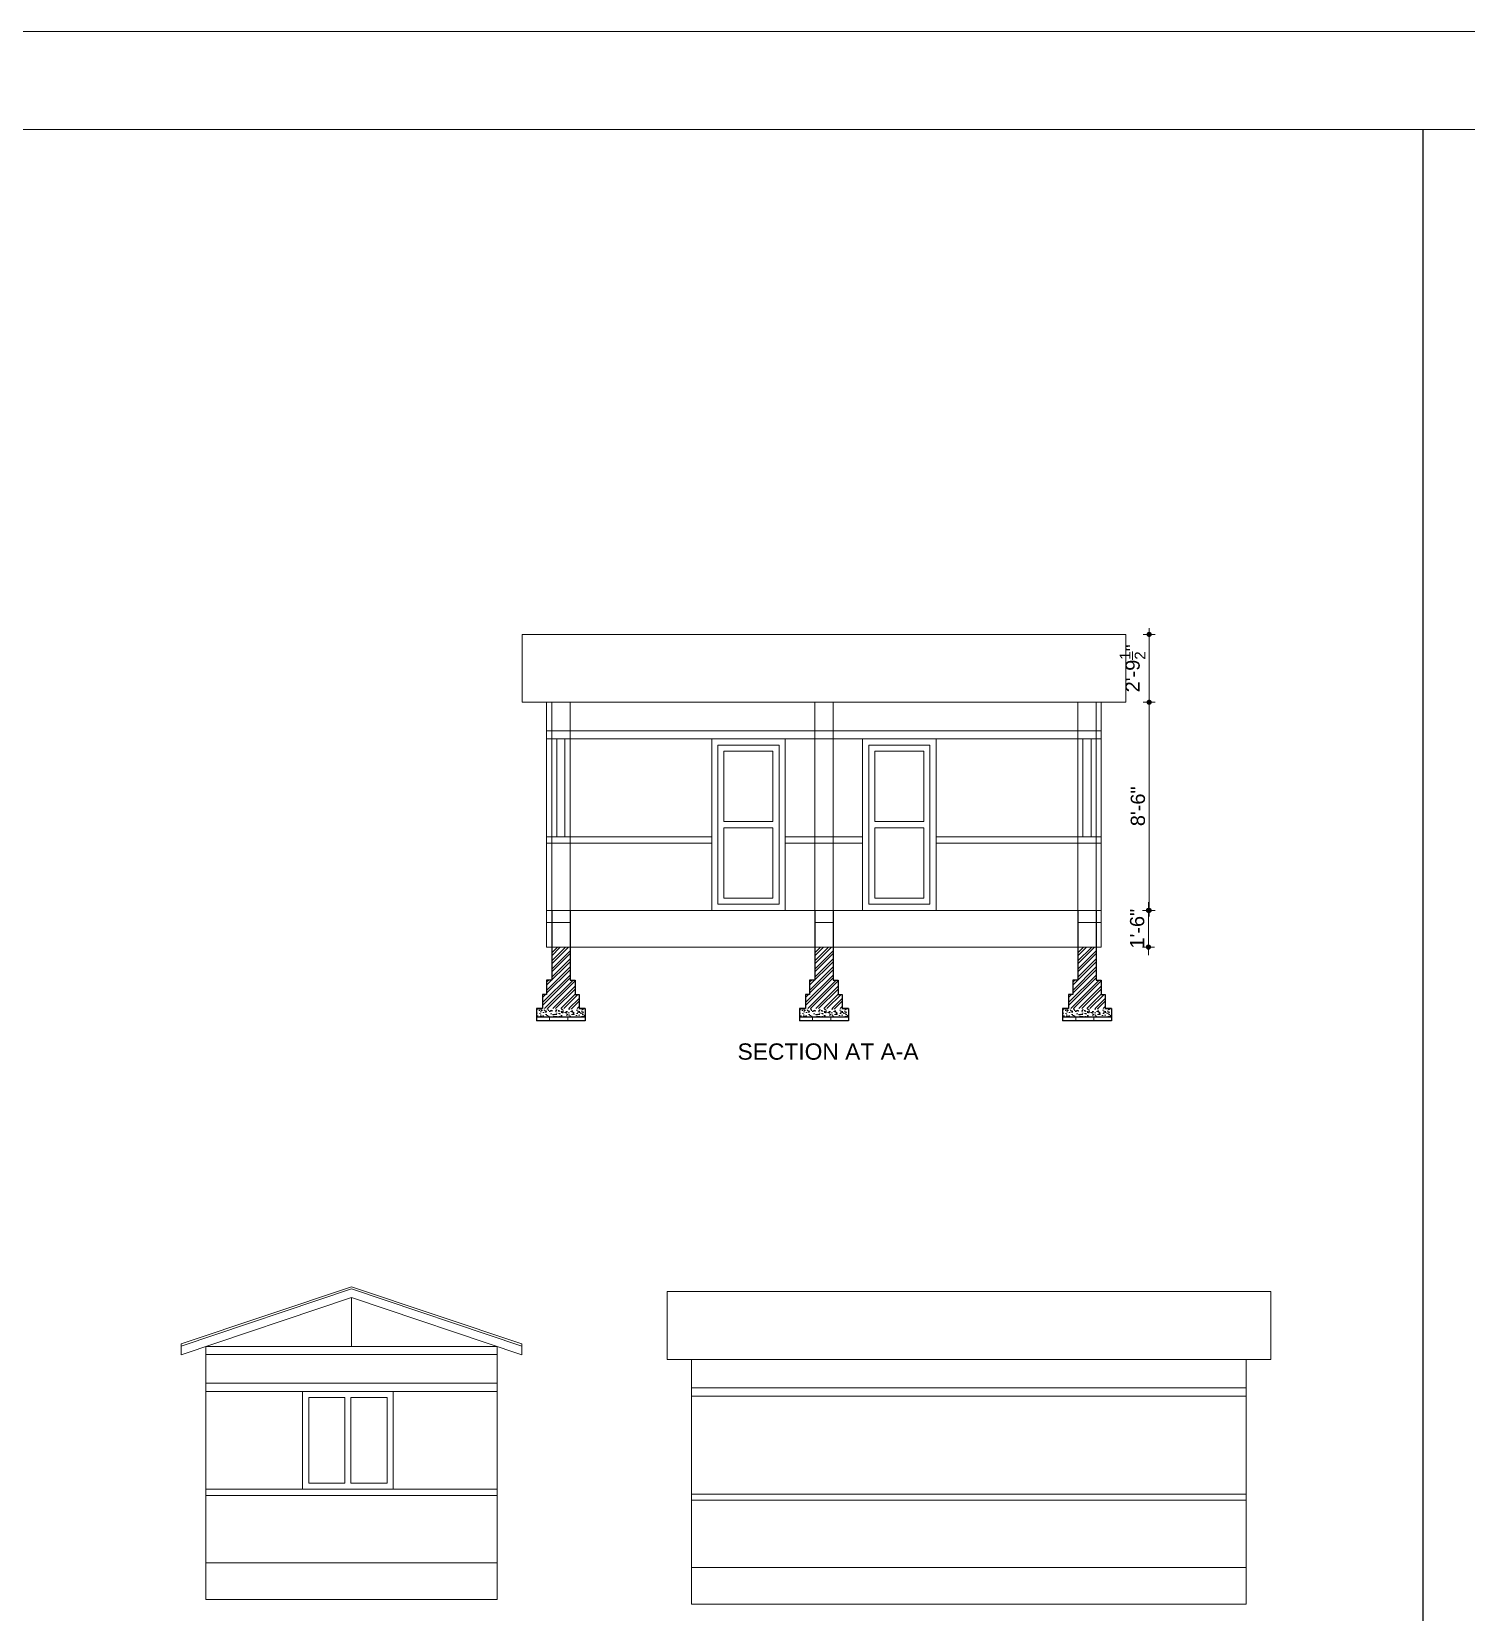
# Model space of a CAD drawing. Header units: inches. Extents: x 358077 to 378079, y -36324 to -23949.
# Drawn here: x 361600 to 362303, y -34891 to -34116 of the extents above; entities that cross this region are included whole.
import ezdxf

# ---------------------------------------------------------------- set-up
doc = ezdxf.new("R2010")
doc.units = ezdxf.units.IN
doc.header["$LTSCALE"] = 2
doc.header["$MEASUREMENT"] = 0
doc.header["$PDMODE"] = 34
doc.linetypes.add('ACAD_ISO02W100', pattern=[15, 12, -3])
doc.layers.get('0').update_dxf_attribs({"linetype": 'CONTINUOUS'})
doc.layers.get('DEFPOINTS').update_dxf_attribs({"color": 141, "linetype": 'CONTINUOUS'})
for name, color, linetype, lineweight in [('DIMENTION', 140, 'CONTINUOUS', 0), ('elev 0.2', 221, 'CONTINUOUS', 20), ('elev1', 233, 'CONTINUOUS', 30), ('HATCH', 60, 'ACAD_ISO02W100', 13), ('steps', 253, 'CONTINUOUS', 20), ('TEXT', 181, 'CONTINUOUS', 25)]:
    doc.layers.add(name, color=color, linetype=linetype, lineweight=lineweight)
doc.styles.add('ramon', font='arial.ttf')
doc.dimstyles.new('S8', dxfattribs={"dimtxt": 7, "dimasz": 2, "dimexe": 6, "dimexo": 18, "dimgap": 1.9375, "dimtad": 1, "dimdec": 1, "dimzin": 3, "dimdsep": 46, "dimlunit": 4, "dimtxsty": 'ramon', "dimblk": 'dot 2', "dimcen": 0.09375, "dimse1": 1, "dimse2": 1, "dimclrd": 1, "dimclre": 1, "dimclrt": 256, "dimadec": 0, "dimazin": 0, "dimtfac": 0.75, "dimtdec": 1, "dimtix": 1, "dimtmove": 1, "dimatfit": 3, "dimldrblk": 'DOT', "dimfxl": 1, "dimtolj": 1, "dimtzin": 0, "dimlwd": 9, "dimlwe": 9, "dimarcsym": 0})

# ---------------------------------------------------------------- blocks, each defined once
blk = doc.blocks.new('dot1')
at = {"layer": 'HATCH'}
h = blk.add_hatch(color=256, dxfattribs=at)
edge = h.paths.add_edge_path()
edge.add_arc((0, 0), 1, 0, 360)
for p, q in [((3, 0), (-3, 0)), ((0, 3), (0, -3))]:
    blk.add_line(p, q, dxfattribs=at)
blk.add_circle((0, 0), 1, dxfattribs=at)
blk = doc.blocks.new('dot 2')
at = {"layer": 'HATCH', "xscale": 0.5, "yscale": 0.5, "zscale": 0.5}
blk.add_blockref('dot1', (0, 0), dxfattribs=at)
blk = doc.blocks.new('*D544')
at = {"layer": 'DEFPOINTS', "color": 0, "transparency": 16777216}
for p in [(362124.22, -34546.67), (362147.37, -34546.67), (362124.22, -34564.67)]:
    blk.add_point(p, dxfattribs=at)
at = {"layer": 'elev 0.2', "color": 1, "lineweight": 9, "transparency": 16777216}
for p, q in [((362147.37, -34544.67), (362147.37, -34542.67)), ((362147.37, -34564.67), (362147.37, -34546.67)), ((362147.37, -34566.67), (362147.37, -34568.67))]:
    blk.add_line(p, q, dxfattribs=at)
at = {"layer": 'elev 0.2', "color": 1, "lineweight": 9, "transparency": 16777216, "xscale": 2, "yscale": 2, "zscale": 2}
for p, rotation in [((362147.37, -34546.67), 270), ((362147.37, -34564.67), 90)]:
    blk.add_blockref('dot 2', p, dxfattribs=dict(at, rotation=rotation))
at = {"layer": 'elev 0.2', "transparency": 16777216, "insert": (362141.86, -34555.67), "char_height": 7, "attachment_point": 5, "rotation": 90, "style": 'ramon'}
blk.add_mtext('\\A1;1\'-6"', dxfattribs=at)
blk = doc.blocks.new('_Dot')
at = {"layer": 'TEXT', "color": 0, "lineweight": -2}
blk.add_line((-0.5, 0), (-1, 0), dxfattribs=at)
at = {"layer": 'TEXT', "color": 0, "const_width": 0.5}
blk.add_lwpolyline([(-0.25, 0, 1), (0.25, 0, 1)], format="xyb", close=True, dxfattribs=at)
blk = doc.blocks.new('*D545')
at = {"layer": 'DEFPOINTS', "color": 0, "transparency": 16777216}
for p in [(362124.22, -34444.67), (362147.73, -34444.67), (362124.22, -34546.67)]:
    blk.add_point(p, dxfattribs=at)
at = {"layer": 'elev 0.2', "color": 1, "lineweight": 9, "transparency": 16777216}
blk.add_line((362147.73, -34544.67), (362147.73, -34446.67), dxfattribs=at)
at = {"layer": 'elev 0.2', "color": 1, "lineweight": 9, "transparency": 16777216, "xscale": 2, "yscale": 2, "zscale": 2}
for p, rotation in [((362147.73, -34444.67), 90), ((362147.73, -34546.67), 270)]:
    blk.add_blockref('dot 2', p, dxfattribs=dict(at, rotation=rotation))
at = {"layer": 'elev 0.2', "transparency": 16777216, "insert": (362142.21, -34495.67), "char_height": 7, "attachment_point": 5, "rotation": 90, "style": 'ramon'}
blk.add_mtext('\\A1;8\'-6"', dxfattribs=at)
blk = doc.blocks.new('*D546')
at = {"layer": 'DEFPOINTS', "color": 0, "transparency": 16777216}
for p in [(362136.22, -34411.4), (362147.73, -34411.4), (362136.22, -34444.67)]:
    blk.add_point(p, dxfattribs=at)
at = {"layer": 'elev 0.2', "color": 1, "lineweight": 9, "transparency": 16777216}
blk.add_line((362147.73, -34442.67), (362147.73, -34413.4), dxfattribs=at)
at = {"layer": 'elev 0.2', "color": 1, "lineweight": 9, "transparency": 16777216, "xscale": 2, "yscale": 2, "zscale": 2}
for p, rotation in [((362147.73, -34411.4), 90), ((362147.73, -34444.67), 270)]:
    blk.add_blockref('dot 2', p, dxfattribs=dict(at, rotation=rotation))
at = {"layer": 'elev 0.2', "transparency": 16777216, "insert": (362139.58, -34428.04), "char_height": 7, "attachment_point": 5, "rotation": 90, "style": 'ramon'}
blk.add_mtext('\\A1;2\'-9{\\H0.75x;\\S1/2;}"', dxfattribs=at)

msp = doc.modelspace()

# ---------------------------------------------------------------- hatches: boundary and pattern name
at = {"layer": 'HATCH'}
h = msp.add_hatch(dxfattribs=at)
h.set_pattern_fill('STEEL', color=256, scale=22.5, style=0)
h.set_pattern_definition([(45, (360117.9582, -39117.7468), (-1.9887378, 1.9887378), []), (45, (360117.9582, -39116.3405), (-1.9887378, 1.9887378), [])])
h.paths.add_polyline_path([(361854.72, -34564.83), (361863.72, -34564.83), (361863.72, -34580.83), (361866.22, -34580.83), (361866.22, -34587.83), (361868.22, -34587.83), (361868.22, -34594.83), (361850.22, -34594.83), (361850.22, -34587.83), (361852.22, -34587.83), (361852.22, -34580.83), (361854.72, -34580.83)])
h.paths.add_polyline_path([(361861.4, -34588.66), (361857.03, -34588.66), (361857.03, -34591.51), (361861.4, -34591.51)], flags=24)
h.paths.add_polyline_path([(361860.76, -34574.49), (361857.67, -34574.49), (361857.67, -34577.34), (361860.76, -34577.34)], flags=24)
h.paths.add_polyline_path([(361861.4, -34581.6), (361857.03, -34581.6), (361857.03, -34584.42), (361861.4, -34584.42)], flags=24)
h = msp.add_hatch(dxfattribs=at)
h.set_pattern_fill('STEEL', color=256, scale=22.5, style=0)
h.set_pattern_definition([(45, (360246.9582, -39117.7468), (-1.9887378, 1.9887378), []), (45, (360246.9582, -39116.3405), (-1.9887378, 1.9887378), [])])
h.paths.add_polyline_path([(361983.72, -34564.83), (361992.72, -34564.83), (361992.72, -34580.83), (361995.22, -34580.83), (361995.22, -34587.83), (361997.22, -34587.83), (361997.22, -34594.83), (361979.22, -34594.83), (361979.22, -34587.83), (361981.22, -34587.83), (361981.22, -34580.83), (361983.72, -34580.83)])
h.paths.add_polyline_path([(361990.4, -34588.66), (361986.03, -34588.66), (361986.03, -34591.51), (361990.4, -34591.51)], flags=24)
h.paths.add_polyline_path([(361989.76, -34574.49), (361986.67, -34574.49), (361986.67, -34577.34), (361989.76, -34577.34)], flags=24)
h.paths.add_polyline_path([(361990.4, -34581.6), (361986.03, -34581.6), (361986.03, -34584.42), (361990.4, -34584.42)], flags=24)
h = msp.add_hatch(dxfattribs=at)
h.set_pattern_fill('STEEL', color=256, scale=22.5, style=0)
h.set_pattern_definition([(45, (360375.9582, -39117.7468), (-1.9887378, 1.9887378), []), (45, (360375.9582, -39116.3405), (-1.9887378, 1.9887378), [])])
h.paths.add_polyline_path([(362112.72, -34564.83), (362121.72, -34564.83), (362121.72, -34580.83), (362124.22, -34580.83), (362124.22, -34587.83), (362126.22, -34587.83), (362126.22, -34594.83), (362108.22, -34594.83), (362108.22, -34587.83), (362110.22, -34587.83), (362110.22, -34580.83), (362112.72, -34580.83)])
h.paths.add_polyline_path([(362119.4, -34588.66), (362115.03, -34588.66), (362115.03, -34591.51), (362119.4, -34591.51)], flags=24)
h.paths.add_polyline_path([(362118.76, -34574.49), (362115.67, -34574.49), (362115.67, -34577.34), (362118.76, -34577.34)], flags=24)
h.paths.add_polyline_path([(362119.4, -34581.6), (362115.03, -34581.6), (362115.03, -34584.42), (362119.4, -34584.42)], flags=24)
h = msp.add_hatch(dxfattribs=at)
h.set_pattern_fill('AR-CONC', color=256, scale=0.5, style=0)
h.set_pattern_definition([(50, (346281.9975, -41492.5487), (3.5863009, -0.3137607), [0.375, -4.125]), (355, (346281.9975, -41492.5487), (-0.6937567, 3.7609607), [0.3, -3.3]), (100.4514, (346282.2964, -41492.575), (2.8925469, 3.4471977), [0.31870095, -3.50571056]), (46.1842, (346281.9975, -41491.5487), (5.3362052, -0.8275951), [0.5625, -6.1875]), (96.6356, (346282.442, -41491.6176), (4.6733135, 4.8705894), [0.4780514, -5.258565]), (351.1842, (346281.9975, -41491.5487), (4.6733097, 4.870593), [0.45, -4.95]), (21, (346282.4975, -41491.7987), (2.98453526, -2.01309445), [0.375, -4.125]), (326, (346282.4975, -41491.7987), (1.21657666, 3.6257502), [0.3, -3.3]), (71.4514, (346282.7463, -41491.9664), (4.20111314, 1.6126525), [0.31870095, -3.50571056]), (37.5, (346281.9975, -41492.5487), (0.06079928, 1.66446927), [0, -3.26, 0, -3.35, 0, -3.3125]), (7.5, (346281.9975, -41492.5487), (1.31534769, 1.97205856), [0, -1.91, 0, -3.185, 0, -1.2625]), (327.5, (346280.8825, -41492.5487), (2.66911218, -0.11277436), [0, -1.25, 0, -3.9, 0, -5.175]), (317.5, (346280.3825, -41492.5487), (2.91593085, 0.5005249), [0, -1.625, 0, -2.59, 0, -3.675])])
h.paths.add_polyline_path([(361847.22, -34594.83), (361871.22, -34594.83), (361871.22, -34598.83), (361847.22, -34598.83)])
h = msp.add_hatch(dxfattribs=at)
h.set_pattern_fill('AR-CONC', color=256, scale=0.5, style=0)
h.set_pattern_definition([(50, (346410.9975, -41492.5487), (3.5863009, -0.3137607), [0.375, -4.125]), (355, (346410.9975, -41492.5487), (-0.6937567, 3.7609607), [0.3, -3.3]), (100.4514, (346411.2964, -41492.575), (2.8925469, 3.4471977), [0.31870095, -3.50571056]), (46.1842, (346410.9975, -41491.5487), (5.3362052, -0.8275951), [0.5625, -6.1875]), (96.6356, (346411.442, -41491.6176), (4.6733135, 4.8705894), [0.4780514, -5.258565]), (351.1842, (346410.9975, -41491.5487), (4.6733097, 4.870593), [0.45, -4.95]), (21, (346411.4975, -41491.7987), (2.98453526, -2.01309445), [0.375, -4.125]), (326, (346411.4975, -41491.7987), (1.21657666, 3.6257502), [0.3, -3.3]), (71.4514, (346411.7463, -41491.9664), (4.20111314, 1.6126525), [0.31870095, -3.50571056]), (37.5, (346410.9975, -41492.5487), (0.06079928, 1.66446927), [0, -3.26, 0, -3.35, 0, -3.3125]), (7.5, (346410.9975, -41492.5487), (1.31534769, 1.97205856), [0, -1.91, 0, -3.185, 0, -1.2625]), (327.5, (346409.8825, -41492.5487), (2.66911218, -0.11277436), [0, -1.25, 0, -3.9, 0, -5.175]), (317.5, (346409.3825, -41492.5487), (2.91593085, 0.5005249), [0, -1.625, 0, -2.59, 0, -3.675])])
h.paths.add_polyline_path([(361976.22, -34594.83), (362000.22, -34594.83), (362000.22, -34598.83), (361976.22, -34598.83)])
h = msp.add_hatch(dxfattribs=at)
h.set_pattern_fill('AR-CONC', color=256, scale=0.5, style=0)
h.set_pattern_definition([(50, (346539.9975, -41492.5487), (3.5863009, -0.3137607), [0.375, -4.125]), (355, (346539.9975, -41492.5487), (-0.6937567, 3.7609607), [0.3, -3.3]), (100.4514, (346540.2964, -41492.575), (2.8925469, 3.4471977), [0.31870095, -3.50571056]), (46.1842, (346539.9975, -41491.5487), (5.3362052, -0.8275951), [0.5625, -6.1875]), (96.6356, (346540.442, -41491.6176), (4.6733135, 4.8705894), [0.4780514, -5.258565]), (351.1842, (346539.9975, -41491.5487), (4.6733097, 4.870593), [0.45, -4.95]), (21, (346540.4975, -41491.7987), (2.98453526, -2.01309445), [0.375, -4.125]), (326, (346540.4975, -41491.7987), (1.21657666, 3.6257502), [0.3, -3.3]), (71.4514, (346540.7463, -41491.9664), (4.20111314, 1.6126525), [0.31870095, -3.50571056]), (37.5, (346539.9975, -41492.5487), (0.06079928, 1.66446927), [0, -3.26, 0, -3.35, 0, -3.3125]), (7.5, (346539.9975, -41492.5487), (1.31534769, 1.97205856), [0, -1.91, 0, -3.185, 0, -1.2625]), (327.5, (346538.8825, -41492.5487), (2.66911218, -0.11277436), [0, -1.25, 0, -3.9, 0, -5.175]), (317.5, (346538.3825, -41492.5487), (2.91593085, 0.5005249), [0, -1.625, 0, -2.59, 0, -3.675])])
h.paths.add_polyline_path([(362105.22, -34594.83), (362129.22, -34594.83), (362129.22, -34598.83), (362105.22, -34598.83)])
h = msp.add_hatch(dxfattribs=at)
h.set_pattern_fill('LINE', color=256, scale=71.25, angle=90, style=0)
h.set_pattern_definition([(90, (358255.554, -34397.926), (-8.90625, 5e-16), [])])
h.paths.add_polyline_path([(361849.58, -34598.83), (361871.22, -34598.83), (361871.22, -34600.83), (361849.58, -34600.83)])
h.paths.add_polyline_path([(361847.22, -34598.83), (361849.58, -34598.83), (361849.58, -34600.83), (361847.22, -34600.83)])
h = msp.add_hatch(dxfattribs=at)
h.set_pattern_fill('LINE', color=256, scale=71.25, angle=90, style=0)
h.set_pattern_definition([(90, (358384.554, -34397.926), (-8.90625, 5e-16), [])])
h.paths.add_polyline_path([(361978.58, -34598.83), (362000.22, -34598.83), (362000.22, -34600.83), (361978.58, -34600.83)])
h.paths.add_polyline_path([(361976.22, -34598.83), (361978.58, -34598.83), (361978.58, -34600.83), (361976.22, -34600.83)])
h = msp.add_hatch(dxfattribs=at)
h.set_pattern_fill('LINE', color=256, scale=71.25, angle=90, style=0)
h.set_pattern_definition([(90, (358513.554, -34397.926), (-8.90625, 5e-16), [])])
h.paths.add_polyline_path([(362107.58, -34598.83), (362129.22, -34598.83), (362129.22, -34600.83), (362107.58, -34600.83)])
h.paths.add_polyline_path([(362105.22, -34598.83), (362107.58, -34598.83), (362107.58, -34600.83), (362105.22, -34600.83)])

# ---------------------------------------------------------------- linework, layer by layer
for p, q in [((362281.88, -34163.96), (362281.88, -36275.96)), ((361854.72, -34546.67), (361854.72, -34580.83)), ((361863.72, -34546.67), (361863.72, -34580.83)), ((361983.72, -34546.67), (361983.72, -34580.83)), ((361992.72, -34546.67), (361992.72, -34580.83)), ((362112.72, -34546.67), (362112.72, -34580.83)), ((362121.72, -34546.67), (362121.72, -34580.83)), ((361852.22, -34580.83), (361852.22, -34587.83)), ((361854.72, -34580.83), (361852.22, -34580.83)), ((361863.72, -34580.83), (361866.22, -34580.83)), ((361866.22, -34580.83), (361866.22, -34587.83)), ((361981.22, -34580.83), (361981.22, -34587.83)), ((361983.72, -34580.83), (361981.22, -34580.83)), ((361992.72, -34580.83), (361995.22, -34580.83)), ((361995.22, -34580.83), (361995.22, -34587.83)), ((362110.22, -34580.83), (362110.22, -34587.83)), ((362112.72, -34580.83), (362110.22, -34580.83)), ((362121.72, -34580.83), (362124.22, -34580.83)), ((362124.22, -34580.83), (362124.22, -34587.83)), ((361847.22, -34594.83), (361847.22, -34600.83)), ((361850.22, -34587.83), (361850.22, -34594.83)), ((361852.22, -34587.83), (361850.22, -34587.83)), ((361866.22, -34587.83), (361868.22, -34587.83)), ((361868.22, -34587.83), (361868.22, -34594.83)), ((361871.22, -34594.83), (361871.22, -34600.83)), ((361976.22, -34594.83), (361976.22, -34600.83)), ((361979.22, -34587.83), (361979.22, -34594.83)), ((361981.22, -34587.83), (361979.22, -34587.83)), ((361995.22, -34587.83), (361997.22, -34587.83)), ((361997.22, -34587.83), (361997.22, -34594.83)), ((362000.22, -34594.83), (362000.22, -34600.83)), ((362105.22, -34594.83), (362105.22, -34600.83)), ((362108.22, -34587.83), (362108.22, -34594.83)), ((362110.22, -34587.83), (362108.22, -34587.83)), ((362124.22, -34587.83), (362126.22, -34587.83)), ((362126.22, -34587.83), (362126.22, -34594.83)), ((362129.22, -34594.83), (362129.22, -34600.83)), ((361847.22, -34598.83), (361871.22, -34598.83)), ((361871.22, -34600.83), (361847.22, -34600.83)), ((361976.22, -34598.83), (362000.22, -34598.83)), ((362000.22, -34600.83), (361976.22, -34600.83)), ((362105.22, -34598.83), (362129.22, -34598.83)), ((362129.22, -34600.83), (362105.22, -34600.83))]:
    msp.add_line(p, q)
at = {"layer": 'elev 0.2'}
for p, q in [((361840.22, -34444.67), (361840.22, -34411.4)), ((361840.22, -34411.4), (362136.22, -34411.4)), ((362136.22, -34444.67), (362136.22, -34411.4)), ((362136.22, -34444.67), (361840.22, -34444.67)), ((361852.22, -34564.67), (361852.22, -34444.67)), ((361854.72, -34564.67), (361854.72, -34444.67)), ((361863.72, -34564.67), (361863.72, -34444.67)), ((361983.72, -34564.67), (361983.72, -34444.67)), ((361992.72, -34564.67), (361992.72, -34444.67)), ((362112.72, -34564.67), (362112.72, -34444.67)), ((362121.72, -34564.67), (362121.72, -34444.67)), ((362124.22, -34564.67), (362124.22, -34444.67)), ((362124.22, -34458.67), (361852.22, -34458.67)), ((362124.22, -34462.67), (361852.22, -34462.67)), ((361863.72, -34462.67), (361854.72, -34462.67)), ((361854.72, -34462.67), (361854.72, -34510.67)), ((361857.22, -34462.67), (361857.22, -34510.67)), ((361861.22, -34510.67), (361861.22, -34462.67)), ((361863.72, -34510.67), (361863.72, -34462.67)), ((362121.72, -34462.67), (362112.72, -34462.67)), ((362112.72, -34462.67), (362112.72, -34510.67)), ((362115.22, -34462.67), (362115.22, -34510.67)), ((362119.22, -34510.67), (362119.22, -34462.67)), ((362121.72, -34510.67), (362121.72, -34462.67)), ((361939.22, -34503.17), (361963.22, -34503.17)), ((361939.22, -34506.17), (361963.22, -34506.17)), ((362013.22, -34503.17), (362037.22, -34503.17)), ((362013.22, -34506.17), (362037.22, -34506.17)), ((361933.22, -34510.67), (361852.22, -34510.67)), ((361933.22, -34513.67), (361852.22, -34513.67)), ((362007.22, -34510.67), (361969.22, -34510.67)), ((362007.22, -34513.67), (361969.22, -34513.67)), ((362124.22, -34510.67), (362043.22, -34510.67)), ((362124.22, -34513.67), (362043.22, -34513.67)), ((362124.22, -34546.67), (361852.22, -34546.67)), ((361863.72, -34552.67), (361852.22, -34552.67)), ((361992.72, -34552.67), (361983.72, -34552.67)), ((362124.22, -34552.67), (362112.72, -34552.67)), ((362124.22, -34564.67), (361852.22, -34564.67)), ((361756.56, -34731.17), (361673.06, -34759.19)), ((361756.56, -34732.22), (361673.06, -34760.25)), ((361840.06, -34759.19), (361756.56, -34731.17)), ((361840.06, -34760.25), (361756.56, -34732.22)), ((361911.32, -34766.76), (361911.32, -34733.48)), ((361911.32, -34733.48), (362207.32, -34733.48)), ((362207.32, -34766.76), (362207.32, -34733.48)), ((361756.56, -34736.44), (361673.06, -34764.47)), ((361756.56, -34760.44), (361756.56, -34736.44)), ((361840.06, -34764.47), (361756.56, -34736.44)), ((361673.06, -34764.47), (361673.06, -34759.19)), ((361685.06, -34884.44), (361685.06, -34760.44)), ((361828.06, -34760.44), (361685.06, -34760.44)), ((361685.06, -34760.44), (361828.06, -34760.44)), ((361828.06, -34764.44), (361685.06, -34764.44)), ((361828.06, -34884.44), (361828.06, -34760.44)), ((361840.06, -34764.47), (361840.06, -34759.19)), ((362207.32, -34766.76), (361911.32, -34766.76)), ((361923.32, -34886.76), (361923.32, -34766.76)), ((362195.32, -34886.76), (362195.32, -34766.76)), ((361828.06, -34778.44), (361685.06, -34778.44)), ((362195.32, -34780.76), (361923.32, -34780.76)), ((361828.06, -34782.44), (361685.06, -34782.44)), ((361753.31, -34827.44), (361753.31, -34785.44)), ((361756.31, -34827.44), (361756.31, -34785.44)), ((362195.32, -34784.76), (361923.32, -34784.76)), ((361828.06, -34830.44), (361685.06, -34830.44)), ((361828.06, -34833.44), (361685.06, -34833.44)), ((362195.32, -34832.76), (361923.32, -34832.76)), ((362195.32, -34835.76), (361923.32, -34835.76)), ((361828.06, -34866.44), (361685.06, -34866.44)), ((362195.32, -34868.76), (361923.32, -34868.76)), ((361828.06, -34884.44), (361685.06, -34884.44)), ((362195.32, -34886.76), (361923.32, -34886.76))]:
    msp.add_line(p, q, dxfattribs=at)
for points in [[(361933.22, -34546.67), (361933.22, -34462.67), (361969.22, -34462.67), (361969.22, -34546.67), (361933.22, -34546.67)], [(362007.22, -34546.67), (362007.22, -34462.67), (362043.22, -34462.67), (362043.22, -34546.67), (362007.22, -34546.67)], [(361939.22, -34503.17), (361939.22, -34468.67), (361963.22, -34468.67), (361963.22, -34503.17)], [(362013.22, -34503.17), (362013.22, -34468.67), (362037.22, -34468.67), (362037.22, -34503.17)], [(361963.22, -34506.17), (361963.22, -34540.67), (361939.22, -34540.67), (361939.22, -34506.17)], [(362037.22, -34506.17), (362037.22, -34540.67), (362013.22, -34540.67), (362013.22, -34506.17)], [(361732.56, -34782.44), (361777.06, -34782.44), (361777.06, -34830.44), (361732.56, -34830.44), (361732.56, -34782.44)], [(361753.31, -34827.44), (361735.56, -34827.44), (361735.56, -34785.44), (361753.31, -34785.44)], [(361756.31, -34785.44), (361774.06, -34785.44), (361774.06, -34827.44), (361756.31, -34827.44)]]:
    msp.add_lwpolyline(points, dxfattribs=at)
for points in [[(361936.22, -34543.67), (361936.22, -34465.67), (361966.22, -34465.67), (361966.22, -34543.67)], [(362010.22, -34543.67), (362010.22, -34465.67), (362040.22, -34465.67), (362040.22, -34543.67)]]:
    msp.add_lwpolyline(points, close=True, dxfattribs=at)
at = {"layer": 'elev1'}
for p, q in [((361847.22, -34594.83), (361850.22, -34594.83)), ((361871.22, -34594.83), (361868.22, -34594.83)), ((361976.22, -34594.83), (361979.22, -34594.83)), ((362000.22, -34594.83), (361997.22, -34594.83)), ((362105.22, -34594.83), (362108.22, -34594.83)), ((362129.22, -34594.83), (362126.22, -34594.83))]:
    msp.add_line(p, q, dxfattribs=at)
at = {"layer": 'steps', "color": 0, "ltscale": 0.3}
for points in [[(364008.94, -36323.96), (360840.94, -36323.96), (360840.94, -34115.96), (364008.94, -34115.96)], [(360936.94, -34163.96), (363960.94, -34163.96), (363960.94, -36275.96), (360936.94, -36275.96)]]:
    msp.add_lwpolyline(points, close=True, dxfattribs=at)

# ---------------------------------------------------------------- texts
at = {"layer": 'DIMENTION', "insert": (361912.24, -34611.87), "char_height": 8, "attachment_point": 1, "style": 'ramon'}
msp.add_mtext_dynamic_manual_height_columns('\\pi33.63241;SECTION AT A-A', width=155.5759, gutter_width=1, heights=[0], dxfattribs=at)

# ---------------------------------------------------------------- dimensions: what is measured, and where the dimension line sits
at = {"layer": 'elev 0.2'}
for base, p1, p2, picture, middle in [((362147.73, -34411.4), (362136.22, -34444.67), (362136.22, -34411.4), '*D546', (362139.58, -34428.04)), ((362147.73, -34444.67), (362124.22, -34546.67), (362124.22, -34444.67), '*D545', (362142.21, -34495.67)), ((362147.37, -34546.67), (362124.22, -34564.67), (362124.22, -34546.67), '*D544', (362141.86, -34555.67))]:
    dim = msp.add_linear_dim(base=base, p1=p1, p2=p2, angle=90, dimstyle='S8', dxfattribs=at)
    dim.commit()
    dim.dimension.update_dxf_attribs({"geometry": picture, "text_midpoint": middle})

doc.saveas('drawing.dxf')
